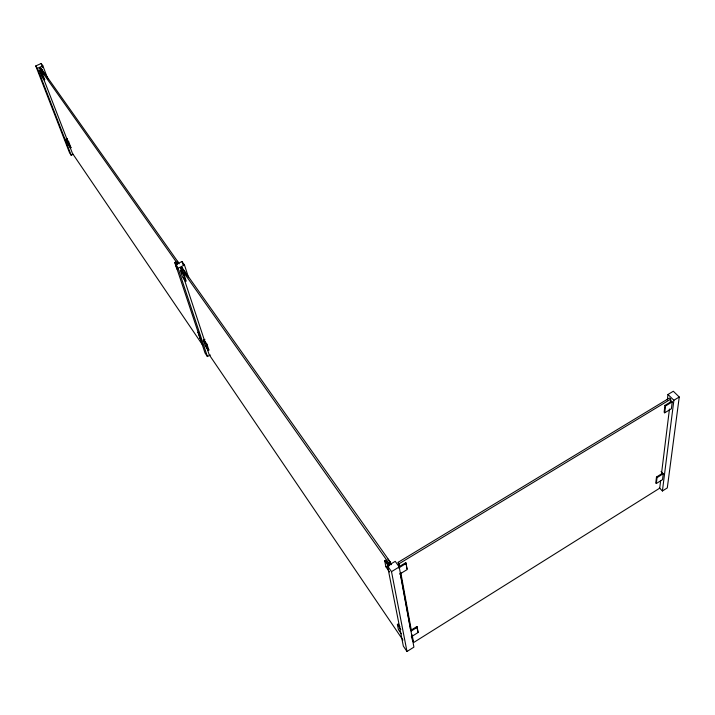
<?xml version="1.0" encoding="UTF-8"?>
<svg xmlns="http://www.w3.org/2000/svg" width="715" height="715" viewBox="0 0 715 715"><rect width="100%" height="100%" fill="white"/><g stroke="black" fill="none" stroke-linecap="round" stroke-linejoin="round"><path stroke-width="1.07" d="M669.455 409.043L661.473 473.884L656.486 477.066L655.789 482.938L656.325 483.51L662.519 479.64L663.252 473.75L661.08 471.489M670.312 402.143L664.95 405.396L664.137 412.224L664.727 412.805L671.385 408.757L672.234 401.91L670.661 400.364M656.325 483.51L657.022 477.638L656.486 477.066M664.727 412.805L665.531 405.977L672.234 401.91M667.301 400.025L667.971 394.483L673.316 391.248L679.25 397.013L667.292 487.916L662.403 490.991L659.364 487.773M660.66 480.48L659.713 488.175L413.556 642.571L412.162 634.902M670.268 402.456L670.679 399.158L669.49 397.996L398.157 562.312L399.024 567.004M662.403 490.991L673.888 400.266L679.25 397.013M406.978 651.49L413.913 647.138L399.22 566.95L395.225 561.338L387.53 565.985L403.34 646.11L406.978 651.49L391.507 571.634L387.53 565.985M411.277 636.779L418.275 632.409L416.899 626.528L411.268 630.04L410.339 628.691M411.205 631.05L417.363 627.207M657.022 477.638L663.252 473.75M401.285 633.83L398.434 629.647L397.388 624.445L398.094 624.007L399.926 626.698M399.73 574.091L407.327 569.471L405.763 562.66L399.64 566.378L398.648 564.975M399.757 566.995L399.158 563.715L670.679 399.158M391.507 571.634L399.22 566.95M398.613 568.005L406.263 563.357M389.541 571.973L385.877 566.754L384.661 560.658L385.43 560.194L389.353 565.771M389.264 565.297L388.835 563.107L390.372 562.178L181.878 267.419L180.591 268.071L182.164 272.826M385.877 566.754L386.636 566.298M188.59 277.635L184.479 265.006L181.985 261.502L175.604 264.738L205.053 353.058L207.413 356.553L210.344 354.998M206.966 344.246L208.869 350.028L208.271 350.341L206.367 344.558L206.966 344.246L204.561 340.724M201.138 339.848L199.95 338.115L200.54 337.811L198.94 332.984M208.271 350.341L205.285 345.944L203.373 340.161L204.955 339.321M199.95 338.115L198.019 332.332L198.618 332.019M185.56 281.388L183.398 274.81L180.278 270.386L182.459 276.964L185.56 281.388L186.195 281.058L184.032 274.48L181.538 270.94M183.398 274.81L184.032 274.48M185.319 273.827L185.954 273.505L182.834 269.09M207.413 356.553L178.08 268.259L184.479 265.006M177.57 268.777L176.936 269.099L174.737 262.521L175.372 262.199L177.213 264.809M48.03 79.347L42.864 65.887L41.175 63.51L35.75 65.941L69.561 152.822L71.205 155.253L73.225 154.306M67.058 139.452L68.729 141.892L70.946 147.648L70.436 147.88L68.363 144.832L66.129 139.076L67.496 138.442M68.729 141.892L68.211 142.133L66.129 139.076M44.696 79.696L44.151 79.937L42.042 76.934L39.566 70.535L41.676 73.538L42.221 73.288L44.696 79.696L43.007 77.292M39.45 68.104L40.541 67.612L178.151 262.164L176.882 262.807L39.45 68.104L72.456 153.385L202.506 344.889M35.75 65.941L37.43 68.318L42.864 65.887M667.971 394.483L673.888 400.266M664.95 405.396L665.531 405.977M398.157 562.312L399.158 563.715M179.125 263.844L177.275 261.234L177.901 263.111M387.718 558.808L391.409 564.037M389.764 563.25L390.891 564.841M180.591 268.071L388.835 563.107M40.532 70.892L42.221 73.288M174.737 262.521L176.578 265.131M384.661 560.658L388.343 565.887M175.604 264.738L178.08 268.259M417.81 631.729L418.275 632.409M198.019 332.332L199.208 334.066M203.373 340.161L206.367 344.558M397.388 624.445L400.838 629.486M69.284 145.199L70.946 147.648M207.672 348.268L208.869 350.028M402.956 640.05L209.182 354.72L206.045 345.211M37.43 68.318L71.205 155.253M41.175 63.51L42.766 67.648M44.553 74.387L41.738 69.561L42.793 72.304M40.541 67.612L41.345 69.695M175.372 262.199L176.936 266.901M183.728 277.581L205.348 343.102M181.878 267.419L182.566 269.537M181.985 261.502L183.022 264.666M185.954 273.505L186.57 275.382M390.372 562.178L390.801 564.367M400.757 572.474L411.357 630.523M400.168 573.269L410.428 629.173M411.634 635.751L412.644 641.23M405.763 562.66L406.12 564.698M406.469 566.736L406.826 568.774M416.899 626.528L417.623 630.693"/></g></svg>
